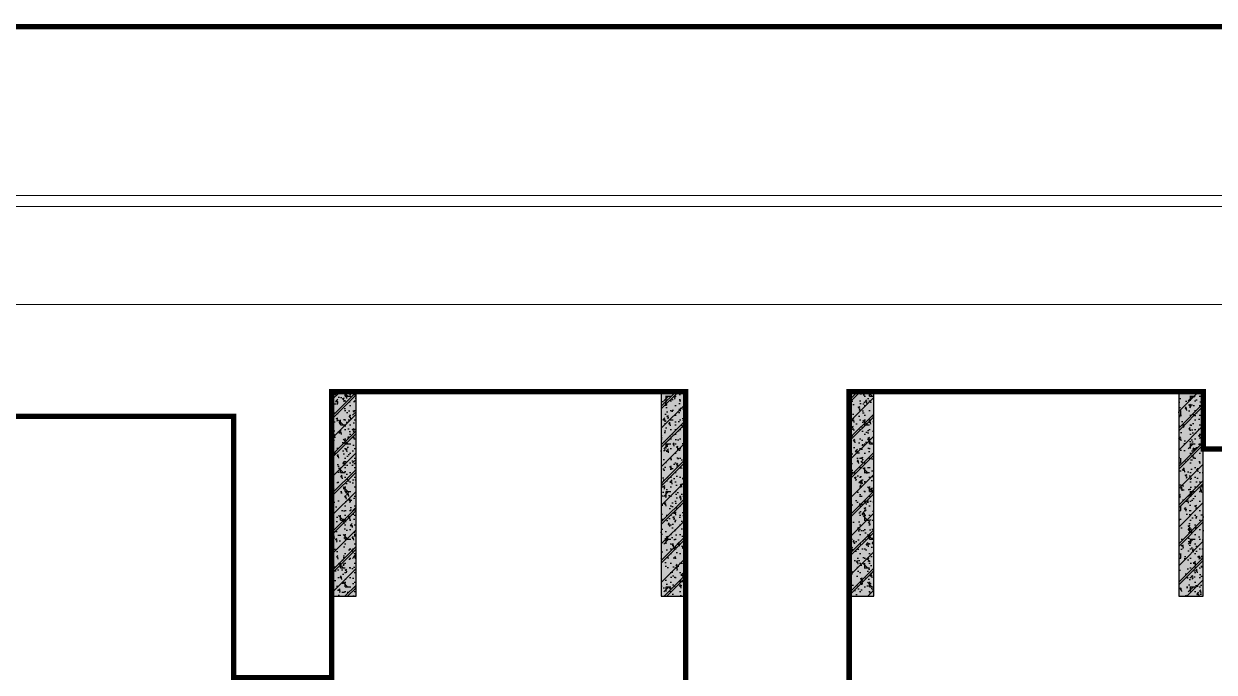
# Model space of a CAD drawing. Header units: millimetres. Extents: x 379264 to 1158416, y -283062 to 356890.
# Drawn here: x 893750.3 to 894187.2, y -2852.3 to -2614.4 of the extents above; entities that cross this region are included whole.
import ezdxf

# ---------------------------------------------------------------- set-up
doc = ezdxf.new("R2010")
doc.units = ezdxf.units.MM
doc.linetypes.add('CENTER', pattern=[2, 1.25, -0.25, 0.25, -0.25])
doc.linetypes.add('keyplan TANG 1$0$Ranh dat$0$HTT Hidden 21', pattern=[3, 2, -1])
for name, color, linetype in [('12PM. GRID', 8, 'CENTER'), ('BLOCK C - CHI TIET THANG 6$0$DnW', 20, 'Continuous'), ('keyplan TANG 1$0$MB_Cot tang 1$0$Concrete Hatch', 250, 'Continuous'), ('keyplan TANG 1$0$MB_Cot tang 1$0$Concrete Line', 250, 'Continuous'), ('keyplan TANG 1$0$MB_Cot tang 1$0$Concrete Solid', 250, 'Continuous')]:
    doc.layers.add(name, color=color, linetype=linetype)
for name, color, linetype, lineweight in [('keyplan TANG 1$0$Net Thay khac', 250, 'Continuous', 15), ('keyplan TANG 1$0$Net thay Tuong', 250, 'Continuous', 20), ('keyplan TANG 1$0$Ranh dat$0$CGXD', 250, 'keyplan TANG 1$0$Ranh dat$0$HTT Hidden 21', 40)]:
    doc.layers.add(name, color=color, linetype=linetype, lineweight=lineweight)

# ---------------------------------------------------------------- blocks, each defined once
blk = doc.blocks.new('*U1397')
at = {"layer": 'keyplan TANG 1$0$MB_Cot tang 1$0$Concrete Hatch'}
h = blk.add_hatch(dxfattribs=at)
h.set_pattern_fill('CONCRETE', color=256, scale=50, style=0, pattern_type=2)
h.set_pattern_definition([(45, (-100, -3500), (-176.7766952966369, 176.7766952966369), []), (45, (-100, -3450), (-353.5533905932737, 353.5533905932738), []), (49.99999999999999, (-100, -3500), (358.6300913003767, -31.37606749129755), [37.5, -412.5]), (355, (-100, -3500), (-69.3756668065, 376.0960668500059), [30, -330]), (100.4514, (-70.11416, -3502.61467), (289.2546908570108, 344.7197710304768), [31.870095, -350.571056]), (46.18420000000001, (-100, -3400), (533.6205243128222, -82.75950716450905), [56.25, -618.75]), (96.6356, (-55.53162750000001, -3406.8966535), (467.3313527743517, 487.0589354502209), [47.805144, -525.8565]), (351.1842, (-100, -3400), (467.3309725668136, 487.0593004626623), [45, -495]), (21, (-50, -3425), (298.4535260592309, -201.3094453326694), [37.5, -412.5]), (326.0000000000001, (-50, -3425), (121.6576659607909, 362.5750225234265), [30, -330]), (71.4514, (-25.1288835, -3441.775803), (420.111314290745, 161.2652483549762), [31.870095, -350.571056]), (37.50000000000001, (-100, -3500), (6.079927658645334, 166.4469269156558), [0, -326, 0, -335, 0, -331.25]), (7.499999999999999, (-100, -3500), (131.5347687210743, 197.2058559411801), [0, -191, 0, -318.5, 0, -126.25]), (327.5, (-211.5, -3500), (266.9112180862045, -11.2774358671899), [0, -125, 0, -390, 0, -517.5]), (317.5, (-261.5, -3500), (291.5930846711931, 50.05249116615882), [0, -162.5, 0, -259, 0, -367.5]), (0, (75, -3325), (0, 875), [87.5, -787.5]), (0, (337.5, -3150), (0, 875), [87.5, -787.5]), (0, (162.5, -2800), (0, 875), [87.5, -350, 87.5, -350]), (90, (75, -3325), (-875, 5.35782974626967e-14), [87.5, -787.5]), (90, (162.5, -2800), (-875, 5.35782974626967e-14), [87.5, -787.5]), (90, (425, -3150), (-875, 5.35782974626967e-14), [87.5, -787.5]), (90, (600, -2887.5), (-875, 5.35782974626967e-14), [87.5, -787.5]), (135, (162.5, -3325), (-875.016357447105, 8.881784197001252e-14), [123.76, -1113.7]), (135, (250, -2800), (-875.016357447105, 8.881784197001252e-14), [123.76, -1113.7]), (45, (337.5, -3150), (8.881784197001252e-14, 875.016357447105), [123.76, -247.485, 123.76, -742.455]), (0, (-275, -3500), (87.5, 87.5), [-175, 0])])
h.paths.add_polyline_path([(-250, 150), (-250, -3600), (200, -3600), (200, 150)])
at = {"layer": 'keyplan TANG 1$0$MB_Cot tang 1$0$Concrete Solid'}
blk.add_hatch(color=256, dxfattribs=at).paths.add_polyline_path([(-250, 150), (-250, -3600), (200, -3600), (200, 150)])
at = {"layer": 'keyplan TANG 1$0$MB_Cot tang 1$0$Concrete Line'}
blk.add_lwpolyline([(-250, 150), (-250, -3600), (200, -3600), (200, 150)], close=True, dxfattribs=at)
blk = doc.blocks.new('*U1398')
at = {"layer": 'keyplan TANG 1$0$MB_Cot tang 1$0$Concrete Hatch'}
h = blk.add_hatch(dxfattribs=at)
h.set_pattern_fill('CONCRETE', color=256, scale=50, style=0, pattern_type=2)
h.set_pattern_definition([(45, (100, -3500), (-176.7766952966369, 176.7766952966369), []), (45, (100, -3450), (-353.5533905932737, 353.5533905932738), []), (49.99999999999999, (100, -3500), (358.6300913003767, -31.37606749129755), [37.5, -412.5]), (355, (100, -3500), (-69.3756668065, 376.0960668500059), [30, -330]), (100.4514, (129.88584, -3502.61467), (289.2546908570108, 344.7197710304768), [31.870095, -350.571056]), (46.18420000000001, (100, -3400), (533.6205243128222, -82.75950716450905), [56.25, -618.75]), (96.6356, (144.4683725, -3406.8966535), (467.3313527743517, 487.0589354502209), [47.805144, -525.8565]), (351.1842, (100, -3400), (467.3309725668136, 487.0593004626623), [45, -495]), (21, (150, -3425), (298.4535260592309, -201.3094453326694), [37.5, -412.5]), (326.0000000000001, (150, -3425), (121.6576659607909, 362.5750225234265), [30, -330]), (71.4514, (174.8711165, -3441.775803), (420.111314290745, 161.2652483549762), [31.870095, -350.571056]), (37.50000000000001, (100, -3500), (6.079927658645334, 166.4469269156558), [0, -326, 0, -335, 0, -331.25]), (7.499999999999999, (100, -3500), (131.5347687210743, 197.2058559411801), [0, -191, 0, -318.5, 0, -126.25]), (327.5, (-11.5, -3500), (266.9112180862045, -11.2774358671899), [0, -125, 0, -390, 0, -517.5]), (317.5, (-61.5, -3500), (291.5930846711931, 50.05249116615882), [0, -162.5, 0, -259, 0, -367.5]), (0, (275, -3325), (0, 875), [87.5, -787.5]), (0, (537.5, -3150), (0, 875), [87.5, -787.5]), (0, (362.5, -2800), (0, 875), [87.5, -350, 87.5, -350]), (90, (275, -3325), (-875, 5.35782974626967e-14), [87.5, -787.5]), (90, (362.5, -2800), (-875, 5.35782974626967e-14), [87.5, -787.5]), (90, (625, -3150), (-875, 5.35782974626967e-14), [87.5, -787.5]), (90, (800, -2887.5), (-875, 5.35782974626967e-14), [87.5, -787.5]), (135, (362.5, -3325), (-875.016357447105, 8.881784197001252e-14), [123.76, -1113.7]), (135, (450, -2800), (-875.016357447105, 8.881784197001252e-14), [123.76, -1113.7]), (45, (537.5, -3150), (8.881784197001252e-14, 875.016357447105), [123.76, -247.485, 123.76, -742.455]), (0, (-75, -3500), (87.5, 87.5), [-175, 0])])
h.paths.add_polyline_path([(-150, 150), (-150, -3600), (300, -3600), (300, 150)])
at = {"layer": 'keyplan TANG 1$0$MB_Cot tang 1$0$Concrete Solid'}
blk.add_hatch(color=256, dxfattribs=at).paths.add_polyline_path([(-150, 150), (-150, -3600), (300, -3600), (300, 150)])
at = {"layer": 'keyplan TANG 1$0$MB_Cot tang 1$0$Concrete Line'}
blk.add_lwpolyline([(-150, 150), (-150, -3600), (300, -3600), (300, 150)], close=True, dxfattribs=at)
blk = doc.blocks.new('keyplan TANG 1')
at = {"color": 7, "const_width": 100}
blk.add_lwpolyline([(-1.546140993013978e-11, 117100.0000055773), (-1.546140993013978e-11, 131300.0000067214), (4750.00000000003, 131300.0000067214), (4750.00000000003, 129900.0000055773), (5550.000000476677, 129900.0000055773), (5550.000000800704, 132900.0000054705), (0, 132900.0000060702), (1.818989403545856e-12, 139400.0000055773), (1048.454607184307, 139400.0000051688), (1048.454607184307, 145450.0000054775), (1.818989403545856e-12, 145450.0000054775), (5.238689482212067e-10, 152850.0000055773), (10451.54538405166, 152850), (10451.54538405166, 148053.9493002184), (12251.54538405216, 148053.9493002184), (12251.54538405216, 153300.0000023323), (18750.00000000052, 153300.0000023322), (18750.00000000055, 147750.0000015316), (21750, 147750.0000015316), (21750, 153300.0000052502), (28250.00000010683, 153300.0000052502), (28250.00000210659, 152250.0000053497), (53250, 152249.9999999999)], dxfattribs=at)
at = {"layer": 'keyplan TANG 1$0$Net Thay khac'}
for points in [[(62750.00000001115, 146099.9999999999), (62750.00000001115, 153400.0000025127, 0.4142135623737831), (59250.00000002266, 156900.0000025094), (1301.665388513698, 156900.0000025232, 0.414213562373095), (-5198.3346114863, 150400.0000025232), (-5198.334611486411, 82749.99999999988, 0.414213562373095), (-2198.334611486411, 79749.9999999999), (31332.59717774558, 79749.9999999999)], [(76849.99999999699, 145899.9999999999), (62549.9999999936, 145899.9999999999), (62550.00000001115, 153400.0000025131, 0.4142135623737835), (59250.00000002266, 156700.0000025094), (1301.665388513647, 156700.0000025232, 0.4142135623730949), (-4998.334611486301, 150400.0000025232), (-4998.334611486411, 82749.99999999988, 0.4142135623730965), (-2198.334611486411, 79949.99999999988), (31332.59717774558, 79949.9999999999)]]:
    blk.add_lwpolyline(points, format="xyb", dxfattribs=at)
at = {"layer": 'keyplan TANG 1$0$Net thay Tuong'}
blk.add_lwpolyline([(57349.99999999994, 145399.9999999999), (56150, 145399.9999999999), (56150, 154900.0000025529), (-869.9074867109593, 154900.0000025523)], dxfattribs=at)
at = {"layer": 'keyplan TANG 1$0$Ranh dat$0$CGXD', "ltscale": 0.1, "const_width": 99.99999999999987}
blk.add_lwpolyline([(-120672.6085753441, -1999.999999165535), (101549.9999992847, -1999.999999403954), (101552.6037964821, 159996.8385541439), (-8354.52076458931, 159998.1233597398), (-8358.646733760834, 83058.68978583813)], dxfattribs=at)
at = {"layer": 'keyplan TANG 1$0$MB_Cot tang 1$0$Concrete Line'}
for name, p in [('*U1397', (12500, 153150.0000052502)), ('*U1398', (18450, 153150.0000052502)), ('*U1397', (22000, 153150.0000052502)), ('*U1398', (27950, 153150.0000052502))]:
    blk.add_blockref(name, p, dxfattribs=at)
blk = doc.blocks.new('A$C0B8E60C5')
at = {"layer": 'BLOCK C - CHI TIET THANG 6$0$DnW', "xscale": 0.02, "yscale": 0.02, "zscale": 0.02}
blk.add_blockref('keyplan TANG 1', (247.0861252641771, -3279.963402335648), dxfattribs=at)

msp = doc.modelspace()

# ---------------------------------------------------------------- block references
at = {"layer": '12PM. GRID'}
msp.add_blockref('A$C0B8E60C5', (893371.146969195, -2535.448802196453), dxfattribs=at)

doc.saveas('drawing.dxf')
